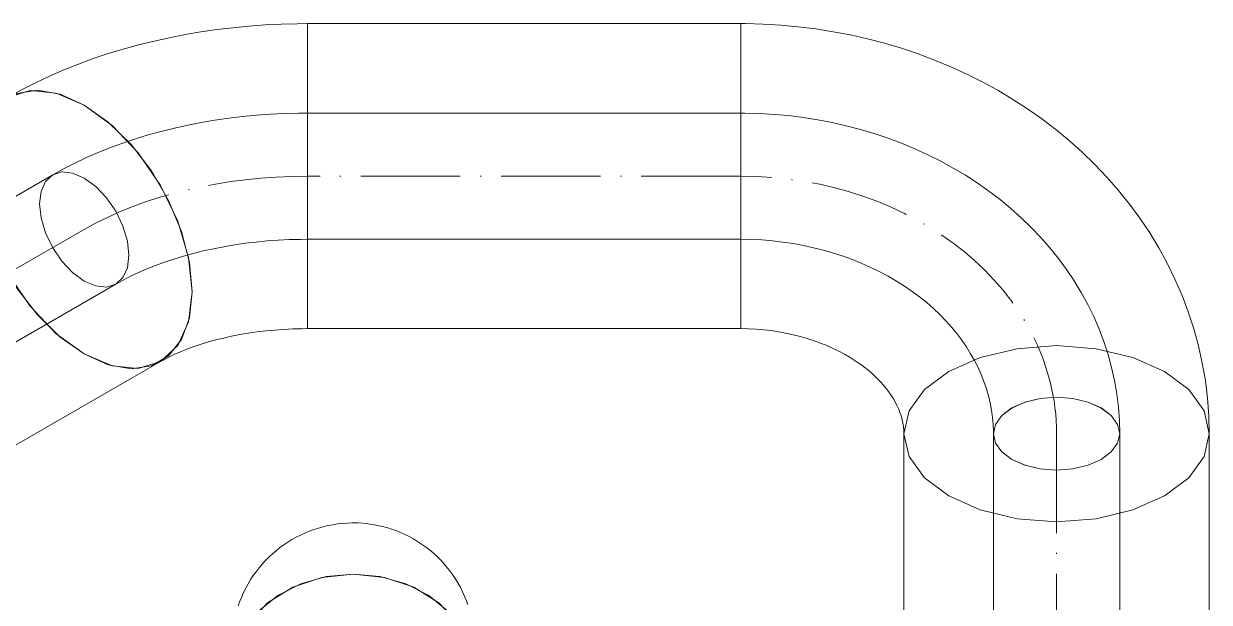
# Model space of a CAD drawing. Header units: millimetres. Extents: x -88595 to 880822, y -1054509 to -148035.
# Drawn here: x 425518.7 to 425637.9, y -313654.1 to -313595.9 of the extents above; entities that cross this region are included whole.
import ezdxf

# ---------------------------------------------------------------- set-up
doc = ezdxf.new("R2010")
doc.units = ezdxf.units.MM
doc.linetypes.add('$12$ADSK_Осевая', pattern=[14, 10, -2, 0, -2])
doc.linetypes.add('$13$ADSK_Осевая', pattern=[14, 10, -2, 0, -2])
for name, color, linetype, lineweight in [('Изоляция', 7, 'Continuous', 18), ('Трубопровод', 7, 'Continuous', 18), ('Трубопроводы', 7, 'Continuous', 18)]:
    doc.layers.add(name, color=color, linetype=linetype, lineweight=lineweight)

# ---------------------------------------------------------------- blocks, each defined once
blk = doc.blocks.new('$0$ADSK_МедьПайка_Отвод-гнутая труба - Отвод _гнутая труба_-V17-В_ОВ3_4')
at = {"layer": 'Трубопроводы', "color": 134, "true_color": 0x00a6a6}
for points in [[(1639.22, 554.12, 0), (1639.18, 555.47, 0), (1639.09, 556.81, 0), (1638.92, 558.15, 0), (1638.69, 559.48, 0), (1638.4, 560.8, 0), (1638.04, 562.11, 0), (1637.62, 563.4, 0), (1637.14, 564.66, 0), (1636.6, 565.91, 0), (1636, 567.14, 0), (1635.34, 568.34, 0), (1634.63, 569.51, 0), (1633.87, 570.65, 0), (1633.05, 571.76, 0), (1632.19, 572.84, 0), (1631.28, 573.88, 0), (1630.32, 574.89, 0), (1629.31, 575.86, 0), (1628.27, 576.8, 0), (1627.18, 577.69, 0), (1626.06, 578.55, 0), (1624.9, 579.37, 0), (1623.71, 580.14, 0), (1622.48, 580.87, 0), (1621.22, 581.56, 0), (1619.93, 582.2, 0), (1618.62, 582.81, 0), (1617.28, 583.36, 0), (1615.92, 583.87, 0), (1614.54, 584.34, 0), (1613.14, 584.75, 0), (1611.73, 585.13, 0), (1610.3, 585.45, 0), (1608.85, 585.73, 0), (1607.4, 585.96, 0), (1605.94, 586.14, 0), (1604.47, 586.27, 0), (1602.99, 586.36, 0), (1601.52, 586.39, 0), (1601.12, 586.4, 0)], [(1601.12, 585.23, 0), (1601.12, 586, 0), (1601.12, 586.37, 0), (1601.12, 586.3, 0), (1601.12, 585.81, 0), (1601.12, 584.93, 0), (1601.12, 583.71, 0), (1601.12, 582.24, 0), (1601.12, 580.63, 0), (1601.12, 578.97, 0), (1601.12, 577.39, 0), (1601.12, 575.99, 0), (1601.12, 574.86, 0)], [(1601.12, 574.86, 0), (1601.12, 574.09, 0), (1601.12, 573.72, 0), (1601.12, 573.79, 0), (1601.12, 574.28, 0), (1601.12, 575.16, 0), (1601.12, 576.38, 0), (1601.12, 577.85, 0), (1601.12, 579.46, 0), (1601.12, 581.12, 0), (1601.12, 582.7, 0), (1601.12, 584.1, 0), (1601.12, 585.23, 0)], [(1601.12, 573.7, 0), (1602.18, 573.68, 0), (1603.24, 573.63, 0), (1604.3, 573.54, 0), (1605.35, 573.42, 0), (1606.39, 573.26, 0), (1607.42, 573.08, 0), (1608.44, 572.85, 0), (1609.45, 572.6, 0), (1610.44, 572.31, 0), (1611.41, 572, 0), (1612.36, 571.65, 0), (1613.29, 571.27, 0), (1614.2, 570.87, 0), (1615.09, 570.43, 0), (1615.95, 569.97, 0), (1616.78, 569.49, 0), (1617.58, 568.98, 0), (1618.36, 568.45, 0), (1619.1, 567.9, 0), (1619.81, 567.32, 0), (1620.48, 566.73, 0), (1621.13, 566.12, 0), (1621.73, 565.5, 0), (1622.31, 564.86, 0), (1622.84, 564.2, 0), (1623.34, 563.54, 0), (1623.81, 562.86, 0), (1624.23, 562.18, 0), (1624.62, 561.49, 0), (1624.98, 560.79, 0), (1625.29, 560.08, 0), (1625.57, 559.37, 0), (1625.82, 558.65, 0), (1626.02, 557.94, 0), (1626.19, 557.22, 0), (1626.33, 556.49, 0), (1626.43, 555.77, 0), (1626.49, 555.04, 0), (1626.52, 554.32, 0), (1626.52, 554.12, 0)], [(1626.52, 554.12, 0), (1626.73, 555.07, 0), (1627.37, 555.95, 0), (1628.38, 556.71, 0), (1629.69, 557.3, 0), (1631.22, 557.66, 0), (1632.87, 557.79, 0), (1634.51, 557.66, 0), (1636.04, 557.3, 0), (1637.36, 556.71, 0), (1638.37, 555.95, 0), (1639, 555.07, 0), (1639.22, 554.12, 0)], [(1639.22, 554.12, 0), (1639, 553.17, 0), (1638.37, 552.29, 0), (1637.36, 551.53, 0), (1636.04, 550.95, 0), (1634.51, 550.58, 0), (1632.87, 550.46, 0), (1631.22, 550.58, 0), (1629.69, 550.95, 0), (1628.38, 551.53, 0), (1627.37, 552.29, 0), (1626.73, 553.17, 0), (1626.52, 554.12, 0)]]:
    blk.add_polyline3d(points, dxfattribs=at)
blk = doc.blocks.new('$0$ADSK_МедьПайка_Отвод-гнутая труба - Отвод _гнутая труба_-V42-В_ОВ3_4')
at = {"layer": 'Трубопроводы', "color": 134, "true_color": 0x00a6a6}
for points in [[(-8306.68, 9311.36, 0), (-8305.58, 9311.97, 0), (-8304.44, 9312.55, 0), (-8303.28, 9313.1, 0), (-8302.09, 9313.62, 0), (-8300.87, 9314.11, 0), (-8299.62, 9314.56, 0), (-8298.36, 9314.98, 0), (-8297.07, 9315.38, 0), (-8295.76, 9315.74, 0), (-8294.44, 9316.07, 0), (-8293.1, 9316.36, 0), (-8291.74, 9316.63, 0), (-8290.37, 9316.86, 0), (-8288.98, 9317.06, 0), (-8287.59, 9317.23, 0), (-8286.19, 9317.36, 0), (-8284.78, 9317.46, 0), (-8283.37, 9317.53, 0), (-8281.95, 9317.57, 0), (-8281.05, 9317.58, 0)], [(-8281.05, 9314.89, 0), (-8281.05, 9316.11, 0), (-8281.05, 9317, 0), (-8281.05, 9317.49, 0), (-8281.05, 9317.55, 0), (-8281.05, 9317.18, 0), (-8281.05, 9316.41, 0), (-8281.05, 9315.29, 0), (-8281.05, 9313.88, 0), (-8281.05, 9312.3, 0), (-8281.05, 9310.65, 0), (-8281.05, 9309.03, 0), (-8281.05, 9307.56, 0)], [(-8281.05, 9307.56, 0), (-8281.05, 9306.34, 0), (-8281.05, 9305.46, 0), (-8281.05, 9304.97, 0), (-8281.05, 9304.9, 0), (-8281.05, 9305.27, 0), (-8281.05, 9306.04, 0), (-8281.05, 9307.17, 0), (-8281.05, 9308.57, 0), (-8281.05, 9310.15, 0), (-8281.05, 9311.81, 0), (-8281.05, 9313.43, 0), (-8281.05, 9314.89, 0)], [(-8299.02, 9303.27, 0), (-8299.17, 9304.7, 0), (-8299.62, 9306.21, 0), (-8300.33, 9307.69, 0), (-8301.26, 9309.05, 0), (-8302.34, 9310.2, 0), (-8303.51, 9311.04, 0), (-8304.67, 9311.54, 0), (-8305.75, 9311.65, 0), (-8306.68, 9311.36, 0), (-8307.39, 9310.7, 0), (-8307.84, 9309.7, 0), (-8308, 9308.45, 0)], [(-8308, 9308.45, 0), (-8307.84, 9307.02, 0), (-8307.39, 9305.51, 0), (-8306.68, 9304.03, 0), (-8305.75, 9302.66, 0), (-8304.67, 9301.52, 0), (-8303.51, 9300.67, 0), (-8302.34, 9300.18, 0), (-8301.26, 9300.07, 0), (-8300.33, 9300.36, 0), (-8299.62, 9301.02, 0), (-8299.17, 9302.01, 0), (-8299.02, 9303.27, 0)], [(-8300.33, 9300.36, 0), (-8299.6, 9300.76, 0), (-8298.84, 9301.15, 0), (-8298.04, 9301.53, 0), (-8297.2, 9301.9, 0), (-8296.33, 9302.25, 0), (-8295.43, 9302.58, 0), (-8294.49, 9302.89, 0), (-8293.54, 9303.18, 0), (-8292.55, 9303.45, 0), (-8291.54, 9303.7, 0), (-8290.51, 9303.93, 0), (-8289.46, 9304.13, 0), (-8288.4, 9304.31, 0), (-8287.32, 9304.47, 0), (-8286.22, 9304.6, 0), (-8285.12, 9304.71, 0), (-8284.01, 9304.79, 0), (-8282.89, 9304.84, 0), (-8281.77, 9304.87, 0), (-8281.05, 9304.88, 0)]]:
    blk.add_polyline3d(points, dxfattribs=at)

msp = doc.modelspace()

# ---------------------------------------------------------------- linework, layer by layer
at = {"layer": 'Изоляция', "color": 134, "true_color": 0x00a6a6}
for p, q in [((425590.75, -313595.87), (425547.19, -313595.87)), ((425547.19, -313626.57), (425590.75, -313626.57)), ((422643.06, -315298.05), (425532.42, -313629.88)), ((425607.15, -313637.15), (425607.15, -314246.67)), ((425637.85, -314246.67), (425637.85, -313637.15))]:
    msp.add_line(p, q, dxfattribs=at)
for points in [[(425517.07, -313603.3, 0), (425518.44, -313602.54, 0), (425519.83, -313601.82, 0), (425521.25, -313601.15, 0), (425522.7, -313600.52, 0), (425524.16, -313599.94, 0), (425525.65, -313599.39, 0), (425527.15, -313598.89, 0), (425528.67, -313598.43, 0), (425530.2, -313598.01, 0), (425531.76, -313597.62, 0), (425533.32, -313597.28, 0), (425534.9, -313596.97, 0), (425536.48, -313596.7, 0), (425538.08, -313596.47, 0), (425539.69, -313596.28, 0), (425541.3, -313596.12, 0), (425542.92, -313596, 0), (425544.54, -313595.92, 0), (425546.16, -313595.88, 0), (425547.19, -313595.87, 0)], [(425547.19, -313602.36, 0), (425547.19, -313599.42, 0), (425547.19, -313597.28, 0), (425547.19, -313596.09, 0), (425547.19, -313595.94, 0), (425547.19, -313596.82, 0), (425547.19, -313598.69, 0)], [(425547.19, -313598.69, 0), (425547.19, -313596.82, 0), (425547.19, -313595.94, 0), (425547.19, -313596.09, 0), (425547.19, -313597.28, 0), (425547.19, -313599.42, 0), (425547.19, -313602.36, 0)], [(425637.85, -313637.15, 0), (425637.81, -313635.36, 0), (425637.68, -313633.57, 0), (425637.46, -313631.8, 0), (425637.15, -313630.04, 0), (425636.77, -313628.3, 0), (425636.29, -313626.58, 0), (425635.74, -313624.88, 0), (425635.11, -313623.22, 0), (425634.4, -313621.59, 0), (425633.62, -313619.99, 0), (425632.77, -313618.44, 0), (425631.86, -313616.92, 0), (425630.87, -313615.45, 0), (425629.83, -313614.03, 0), (425628.72, -313612.65, 0), (425627.56, -313611.32, 0), (425626.34, -313610.04, 0), (425625.08, -313608.82, 0), (425623.77, -313607.64, 0), (425622.41, -313606.52, 0), (425621.01, -313605.46, 0), (425619.57, -313604.44, 0), (425618.09, -313603.49, 0), (425616.58, -313602.58, 0), (425615.03, -313601.74, 0), (425613.46, -313600.95, 0), (425611.85, -313600.21, 0), (425610.23, -313599.54, 0), (425608.57, -313598.92, 0), (425606.9, -313598.35, 0), (425605.21, -313597.85, 0), (425603.5, -313597.4, 0), (425601.77, -313597.01, 0), (425600.04, -313596.68, 0), (425598.29, -313596.4, 0), (425596.53, -313596.18, 0), (425594.77, -313596.02, 0), (425593, -313595.92, 0), (425591.23, -313595.87, 0), (425590.75, -313595.87, 0)], [(425590.75, -313598.69, 0), (425590.75, -313597.03, 0), (425590.75, -313596.08, 0), (425590.75, -313595.9, 0), (425590.75, -313596.48, 0), (425590.75, -313597.8, 0), (425590.75, -313599.79, 0), (425590.75, -313602.36, 0)], [(425590.75, -313602.36, 0), (425590.75, -313599.42, 0), (425590.75, -313597.28, 0), (425590.75, -313596.09, 0), (425590.75, -313595.94, 0), (425590.75, -313596.82, 0), (425590.75, -313598.69, 0)], [(425547.19, -313598.69, 0), (425547.19, -313601.41, 0), (425547.19, -313604.8, 0), (425547.19, -313608.63, 0), (425547.19, -313612.63, 0), (425547.19, -313616.54, 0), (425547.19, -313620.08, 0)], [(425547.19, -313620.08, 0), (425547.19, -313616.54, 0), (425547.19, -313612.63, 0), (425547.19, -313608.63, 0), (425547.19, -313604.8, 0), (425547.19, -313601.41, 0), (425547.19, -313598.69, 0)], [(425590.75, -313620.08, 0), (425590.75, -313617.07, 0), (425590.75, -313613.77, 0), (425590.75, -313610.33, 0), (425590.75, -313606.95, 0), (425590.75, -313603.77, 0), (425590.75, -313600.97, 0), (425590.75, -313598.69, 0)], [(425590.75, -313598.69, 0), (425590.75, -313601.41, 0), (425590.75, -313604.8, 0), (425590.75, -313608.63, 0), (425590.75, -313612.63, 0), (425590.75, -313616.54, 0), (425590.75, -313620.08, 0)], [(425524.74, -313604.06, 0), (425522.32, -313602.98, 0), (425520.03, -313602.58, 0), (425517.97, -313602.89, 0), (425516.25, -313603.88, 0), (425514.96, -313605.51, 0), (425514.16, -313607.69, 0), (425513.89, -313610.32, 0)], [(425513.89, -313610.32, 0), (425514.26, -313607.29, 0), (425515.34, -313604.9, 0), (425517.07, -313603.3, 0), (425519.31, -313602.6, 0), (425521.93, -313602.86, 0), (425524.74, -313604.06, 0)], [(425547.19, -313623.76, 0), (425547.19, -313621.03, 0), (425547.19, -313617.65, 0), (425547.19, -313613.82, 0), (425547.19, -313609.81, 0), (425547.19, -313605.91, 0), (425547.19, -313602.36, 0)], [(425547.19, -313602.36, 0), (425547.19, -313605.91, 0), (425547.19, -313609.81, 0), (425547.19, -313613.82, 0), (425547.19, -313617.65, 0), (425547.19, -313621.03, 0), (425547.19, -313623.76, 0)], [(425590.75, -313602.36, 0), (425590.75, -313605.37, 0), (425590.75, -313608.68, 0), (425590.75, -313612.11, 0), (425590.75, -313615.5, 0), (425590.75, -313618.67, 0), (425590.75, -313621.47, 0), (425590.75, -313623.76, 0)], [(425590.75, -313623.76, 0), (425590.75, -313621.03, 0), (425590.75, -313617.65, 0), (425590.75, -313613.82, 0), (425590.75, -313609.81, 0), (425590.75, -313605.91, 0), (425590.75, -313602.36, 0)], [(425524.74, -313604.06, 0), (425527.55, -313606.11, 0), (425530.17, -313608.87, 0), (425532.42, -313612.16, 0), (425534.14, -313615.75, 0), (425535.23, -313619.4, 0), (425535.6, -313622.86, 0)], [(425535.6, -313622.86, 0), (425535.32, -313619.91, 0), (425534.52, -313616.8, 0), (425533.23, -313613.67, 0), (425531.51, -313610.7, 0), (425529.45, -313608.02, 0), (425527.15, -313605.77, 0), (425524.74, -313604.06, 0)], [(425524.74, -313629.12, 0), (425521.93, -313627.08, 0), (425519.31, -313624.31, 0), (425517.07, -313621.02, 0), (425515.34, -313617.43, 0), (425514.26, -313613.78, 0), (425513.89, -313610.32, 0)], [(425513.89, -313610.32, 0), (425514.16, -313613.27, 0), (425514.96, -313616.39, 0), (425516.26, -313619.51, 0), (425517.98, -313622.49, 0), (425520.03, -313625.17, 0), (425522.33, -313627.42, 0), (425524.74, -313629.12, 0)], [(425547.19, -313620.08, 0), (425547.19, -313623.03, 0), (425547.19, -313625.16, 0), (425547.19, -313626.35, 0), (425547.19, -313626.51, 0), (425547.19, -313625.62, 0), (425547.19, -313623.76, 0)], [(425547.19, -313623.76, 0), (425547.19, -313625.62, 0), (425547.19, -313626.51, 0), (425547.19, -313626.35, 0), (425547.19, -313625.16, 0), (425547.19, -313623.03, 0), (425547.19, -313620.08, 0)], [(425590.75, -313623.76, 0), (425590.75, -313625.41, 0), (425590.75, -313626.36, 0), (425590.75, -313626.55, 0), (425590.75, -313625.96, 0), (425590.75, -313624.64, 0), (425590.75, -313622.65, 0), (425590.75, -313620.08, 0)], [(425590.75, -313620.08, 0), (425590.75, -313623.03, 0), (425590.75, -313625.16, 0), (425590.75, -313626.35, 0), (425590.75, -313626.51, 0), (425590.75, -313625.62, 0), (425590.75, -313623.76, 0)], [(425535.6, -313622.86, 0), (425535.23, -313625.89, 0), (425534.14, -313628.28, 0), (425532.42, -313629.88, 0), (425530.17, -313630.58, 0), (425527.55, -313630.32, 0), (425524.74, -313629.12, 0)], [(425524.74, -313629.12, 0), (425527.16, -313630.21, 0), (425529.45, -313630.6, 0), (425531.51, -313630.3, 0), (425533.23, -313629.3, 0), (425534.52, -313627.67, 0), (425535.32, -313625.49, 0), (425535.6, -313622.86, 0)], [(425532.42, -313629.88, 0), (425532.88, -313629.63, 0), (425533.38, -313629.37, 0), (425533.93, -313629.11, 0), (425534.51, -313628.86, 0), (425535.14, -313628.61, 0), (425535.8, -313628.37, 0), (425536.49, -313628.14, 0), (425537.22, -313627.91, 0), (425537.97, -313627.71, 0), (425538.76, -313627.51, 0), (425539.56, -313627.33, 0), (425540.39, -313627.17, 0), (425541.24, -313627.03, 0), (425542.11, -313626.9, 0), (425542.99, -313626.8, 0), (425543.88, -313626.71, 0), (425544.79, -313626.65, 0), (425545.7, -313626.6, 0), (425546.61, -313626.58, 0), (425547.19, -313626.57, 0)], [(425590.75, -313626.57, 0), (425591.52, -313626.58, 0), (425592.28, -313626.62, 0), (425593.05, -313626.68, 0), (425593.8, -313626.77, 0), (425594.55, -313626.88, 0), (425595.29, -313627.02, 0), (425596.02, -313627.18, 0), (425596.73, -313627.36, 0), (425597.43, -313627.56, 0), (425598.11, -313627.78, 0), (425598.77, -313628.02, 0), (425599.41, -313628.28, 0), (425600.03, -313628.55, 0), (425600.62, -313628.85, 0), (425601.19, -313629.15, 0), (425601.74, -313629.47, 0), (425602.26, -313629.8, 0), (425602.75, -313630.14, 0), (425603.21, -313630.48, 0), (425603.65, -313630.83, 0), (425604.06, -313631.19, 0), (425604.43, -313631.55, 0), (425604.78, -313631.91, 0), (425605.11, -313632.27, 0), (425605.4, -313632.63, 0), (425605.67, -313632.98, 0), (425605.91, -313633.33, 0), (425606.12, -313633.68, 0), (425606.32, -313634.02, 0), (425606.48, -313634.35, 0), (425606.63, -313634.68, 0), (425606.75, -313635, 0), (425606.86, -313635.31, 0), (425606.95, -313635.61, 0), (425607.02, -313635.91, 0), (425607.07, -313636.21, 0), (425607.11, -313636.5, 0), (425607.14, -313636.78, 0), (425607.15, -313637.07, 0), (425607.15, -313637.15, 0)], [(425607.15, -313637.15, 0), (425607.67, -313634.85, 0), (425609.21, -313632.71, 0), (425611.65, -313630.88, 0), (425614.83, -313629.47, 0), (425618.53, -313628.59, 0), (425622.5, -313628.28, 0)], [(425633.35, -313630.88, 0), (425630.18, -313629.47, 0), (425626.47, -313628.59, 0), (425622.5, -313628.28, 0), (425618.53, -313628.59, 0), (425614.83, -313629.47, 0), (425611.65, -313630.88, 0)], [(425622.5, -313628.28, 0), (425626.47, -313628.59, 0), (425630.18, -313629.47, 0), (425633.35, -313630.88, 0), (425635.79, -313632.71, 0), (425637.33, -313634.85, 0), (425637.85, -313637.15, 0)], [(425611.65, -313630.88, 0), (425609.21, -313632.71, 0), (425607.67, -313634.85, 0), (425607.15, -313637.15, 0), (425607.67, -313639.44, 0), (425609.21, -313641.58, 0), (425611.65, -313643.41, 0)], [(425633.35, -313643.41, 0), (425635.79, -313641.58, 0), (425637.33, -313639.44, 0), (425637.85, -313637.15, 0), (425637.33, -313634.85, 0), (425635.79, -313632.71, 0), (425633.35, -313630.88, 0)], [(425622.5, -313646.01, 0), (425618.53, -313645.71, 0), (425614.83, -313644.82, 0), (425611.65, -313643.41, 0), (425609.21, -313641.58, 0), (425607.67, -313639.44, 0), (425607.15, -313637.15, 0)], [(425637.85, -313637.15, 0), (425637.33, -313639.44, 0), (425635.79, -313641.58, 0), (425633.35, -313643.41, 0), (425630.18, -313644.82, 0), (425626.47, -313645.71, 0), (425622.5, -313646.01, 0)], [(425611.65, -313643.41, 0), (425614.83, -313644.82, 0), (425618.53, -313645.71, 0), (425622.5, -313646.01, 0), (425626.47, -313645.71, 0), (425630.18, -313644.82, 0), (425633.35, -313643.41, 0)]]:
    msp.add_polyline3d(points, dxfattribs=at)
at = {"layer": 'Изоляция', "color": 190, "true_color": 0x8000ff}
for points in [[(425540.23, -313654.47, 0), (425540.39, -313654.01, 0), (425540.58, -313653.56, 0), (425540.77, -313653.11, 0), (425540.99, -313652.68, 0), (425541.22, -313652.25, 0), (425541.47, -313651.83, 0), (425541.74, -313651.42, 0), (425542.02, -313651.03, 0), (425542.32, -313650.64, 0), (425542.64, -313650.27, 0), (425542.96, -313649.91, 0), (425543.31, -313649.57, 0), (425543.66, -313649.23, 0), (425544.03, -313648.92, 0), (425544.41, -313648.61, 0), (425544.81, -313648.33, 0), (425545.21, -313648.05, 0), (425545.63, -313647.8, 0), (425546.05, -313647.56, 0), (425546.49, -313647.34, 0), (425546.93, -313647.14, 0), (425547.38, -313646.95, 0), (425547.84, -313646.78, 0), (425548.3, -313646.64, 0), (425548.77, -313646.51, 0), (425549.24, -313646.39, 0), (425549.72, -313646.3, 0), (425550.2, -313646.23, 0), (425550.69, -313646.17, 0), (425551.17, -313646.14, 0), (425551.66, -313646.13, 0), (425551.79, -313646.12, 0)], [(425551.79, -313646.12, 0), (425552.28, -313646.13, 0), (425552.76, -313646.16, 0), (425553.25, -313646.21, 0), (425553.73, -313646.28, 0), (425554.21, -313646.37, 0), (425554.68, -313646.47, 0), (425555.15, -313646.6, 0), (425555.62, -313646.74, 0), (425556.08, -313646.9, 0), (425556.53, -313647.09, 0), (425556.98, -313647.28, 0), (425557.41, -313647.5, 0), (425557.84, -313647.73, 0), (425558.26, -313647.98, 0), (425558.66, -313648.25, 0), (425559.06, -313648.53, 0), (425559.45, -313648.83, 0), (425559.82, -313649.15, 0), (425560.18, -313649.47, 0), (425560.52, -313649.82, 0), (425560.86, -313650.17, 0), (425561.17, -313650.54, 0), (425561.48, -313650.92, 0), (425561.76, -313651.32, 0), (425562.03, -313651.72, 0), (425562.29, -313652.14, 0), (425562.53, -313652.56, 0), (425562.75, -313652.99, 0), (425562.95, -313653.44, 0), (425563.14, -313653.89, 0), (425563.3, -313654.35, 0)], [(425539.61, -313661.21, 0), (425540.03, -313658.64, 0), (425541.25, -313656.24, 0), (425543.18, -313654.18, 0), (425545.7, -313652.6, 0), (425548.64, -313651.61, 0), (425551.79, -313651.27, 0)], [(425551.79, -313651.27, 0), (425549.08, -313651.52, 0), (425546.51, -313652.26, 0), (425544.2, -313653.44, 0), (425542.27, -313655.02, 0), (425540.82, -313656.9, 0), (425539.92, -313659, 0), (425539.61, -313661.21, 0)], [(425551.79, -313651.27, 0), (425554.94, -313651.61, 0), (425557.88, -313652.6, 0), (425560.4, -313654.18, 0), (425562.33, -313656.24, 0), (425563.55, -313658.64, 0), (425563.96, -313661.21, 0)], [(425563.96, -313661.21, 0), (425563.66, -313659, 0), (425562.76, -313656.9, 0), (425561.31, -313655.01, 0), (425559.38, -313653.44, 0), (425557.07, -313652.26, 0), (425554.5, -313651.52, 0), (425551.79, -313651.27, 0)]]:
    msp.add_polyline3d(points, dxfattribs=at)
at = {"layer": 'Трубопровод', "color": 134, "true_color": 0x00a6a6}
for p, q in [((425590.75, -313604.87), (425547.19, -313604.87)), ((425521.57, -313611.09), (422632.21, -315279.26)), ((425547.19, -313617.57), (425590.75, -313617.57)), ((422638.56, -315290.26), (425527.92, -313622.09)), ((425616.15, -313637.15), (425616.15, -314246.67)), ((425628.85, -314246.67), (425628.85, -313637.15))]:
    msp.add_line(p, q, dxfattribs=at)
at = {"layer": 'Трубопровод', "color": 134, "linetype": '$12$ADSK_Осевая', "true_color": 0x00a6a6}
for p, q in [((425590.75, -313611.22), (425547.19, -313611.22)), ((425590.75, -313611.22), (425547.19, -313611.22)), ((422635.39, -315284.76), (425524.74, -313616.59)), ((422635.39, -315284.76), (425524.74, -313616.59)), ((425622.5, -313637.15), (425622.5, -314228.81)), ((425622.5, -313637.15), (425622.5, -314228.81))]:
    msp.add_line(p, q, dxfattribs=at)
at = {"layer": 'Трубопровод', "color": 134, "true_color": 0x00a6a6}
for points in [[(425547.19, -313606.04, 0), (425547.19, -313605.27, 0), (425547.19, -313604.9, 0), (425547.19, -313604.96, 0), (425547.19, -313605.45, 0), (425547.19, -313606.34, 0), (425547.19, -313607.56, 0)], [(425590.75, -313607.56, 0), (425590.75, -313606.34, 0), (425590.75, -313605.45, 0), (425590.75, -313604.96, 0), (425590.75, -313604.9, 0), (425590.75, -313605.27, 0), (425590.75, -313606.04, 0)], [(425547.19, -313614.89, 0), (425547.19, -313613.42, 0), (425547.19, -313611.8, 0), (425547.19, -313610.15, 0), (425547.19, -313608.57, 0), (425547.19, -313607.16, 0), (425547.19, -313606.04, 0)], [(425590.75, -313606.04, 0), (425590.75, -313607.16, 0), (425590.75, -313608.57, 0), (425590.75, -313610.15, 0), (425590.75, -313611.8, 0), (425590.75, -313613.42, 0), (425590.75, -313614.89, 0)], [(425547.19, -313607.56, 0), (425547.19, -313609.02, 0), (425547.19, -313610.64, 0), (425547.19, -313612.3, 0), (425547.19, -313613.88, 0), (425547.19, -313615.28, 0), (425547.19, -313616.41, 0)], [(425590.75, -313616.41, 0), (425590.75, -313615.28, 0), (425590.75, -313613.88, 0), (425590.75, -313612.3, 0), (425590.75, -313610.64, 0), (425590.75, -313609.02, 0), (425590.75, -313607.56, 0)], [(425520.25, -313614, 0), (425520.4, -313612.75, 0), (425520.85, -313611.75, 0), (425521.57, -313611.09, 0), (425522.5, -313610.8, 0), (425523.58, -313610.91, 0), (425524.74, -313611.41, 0)], [(425524.74, -313611.41, 0), (425525.9, -313612.25, 0), (425526.99, -313613.4, 0), (425527.92, -313614.76, 0), (425528.63, -313616.24, 0), (425529.08, -313617.75, 0), (425529.23, -313619.18, 0)], [(425524.74, -313621.78, 0), (425523.58, -313620.93, 0), (425522.5, -313619.79, 0), (425521.57, -313618.42, 0), (425520.85, -313616.94, 0), (425520.4, -313615.43, 0), (425520.25, -313614, 0)], [(425547.19, -313616.41, 0), (425547.19, -313617.18, 0), (425547.19, -313617.55, 0), (425547.19, -313617.48, 0), (425547.19, -313616.99, 0), (425547.19, -313616.11, 0), (425547.19, -313614.89, 0)], [(425590.75, -313614.89, 0), (425590.75, -313616.11, 0), (425590.75, -313616.99, 0), (425590.75, -313617.48, 0), (425590.75, -313617.55, 0), (425590.75, -313617.18, 0), (425590.75, -313616.41, 0)], [(425529.23, -313619.18, 0), (425529.08, -313620.44, 0), (425528.63, -313621.43, 0), (425527.92, -313622.09, 0), (425526.99, -313622.38, 0), (425525.9, -313622.27, 0), (425524.74, -313621.78, 0)], [(425626.99, -313634.55, 0), (425625.68, -313633.97, 0), (425624.14, -313633.6, 0), (425622.5, -313633.48, 0), (425620.86, -313633.6, 0), (425619.33, -313633.97, 0), (425618.01, -313634.55, 0)], [(425618.01, -313634.55, 0), (425617, -313635.31, 0), (425616.37, -313636.2, 0), (425616.15, -313637.15, 0), (425616.37, -313638.09, 0), (425617, -313638.98, 0), (425618.01, -313639.74, 0)], [(425626.99, -313639.74, 0), (425628, -313638.98, 0), (425628.63, -313638.09, 0), (425628.85, -313637.15, 0), (425628.63, -313636.2, 0), (425628, -313635.31, 0), (425626.99, -313634.55, 0)], [(425618.01, -313639.74, 0), (425619.33, -313640.32, 0), (425620.86, -313640.69, 0), (425622.5, -313640.81, 0), (425624.14, -313640.69, 0), (425625.68, -313640.32, 0), (425626.99, -313639.74, 0)]]:
    msp.add_polyline3d(points, dxfattribs=at)
at = {"layer": 'Трубопроводы', "color": 134, "linetype": '$13$ADSK_Осевая', "true_color": 0x00a6a6}
for centre, ratio, start_param, end_param in [((425547.19, -313629.55), 0.57735, 1.570796, 2.356194), ((425590.75, -313637.15), 0.816497, 0, 1.570796)]:
    msp.add_ellipse(centre, major_axis=(31.75, 0), ratio=ratio, start_param=start_param, end_param=end_param, dxfattribs=at)

# ---------------------------------------------------------------- block references
at = {"layer": 'Трубопроводы', "color": 134, "true_color": 0x00a6a6}
for name, p in [('$0$ADSK_МедьПайка_Отвод-гнутая труба - Отвод _гнутая труба_-V42-В_ОВ3_4', (433828.25, -322922.45)), ('$0$ADSK_МедьПайка_Отвод-гнутая труба - Отвод _гнутая труба_-V17-В_ОВ3_4', (423989.63, -314191.27))]:
    msp.add_blockref(name, p, dxfattribs=at)

doc.saveas('drawing.dxf')
